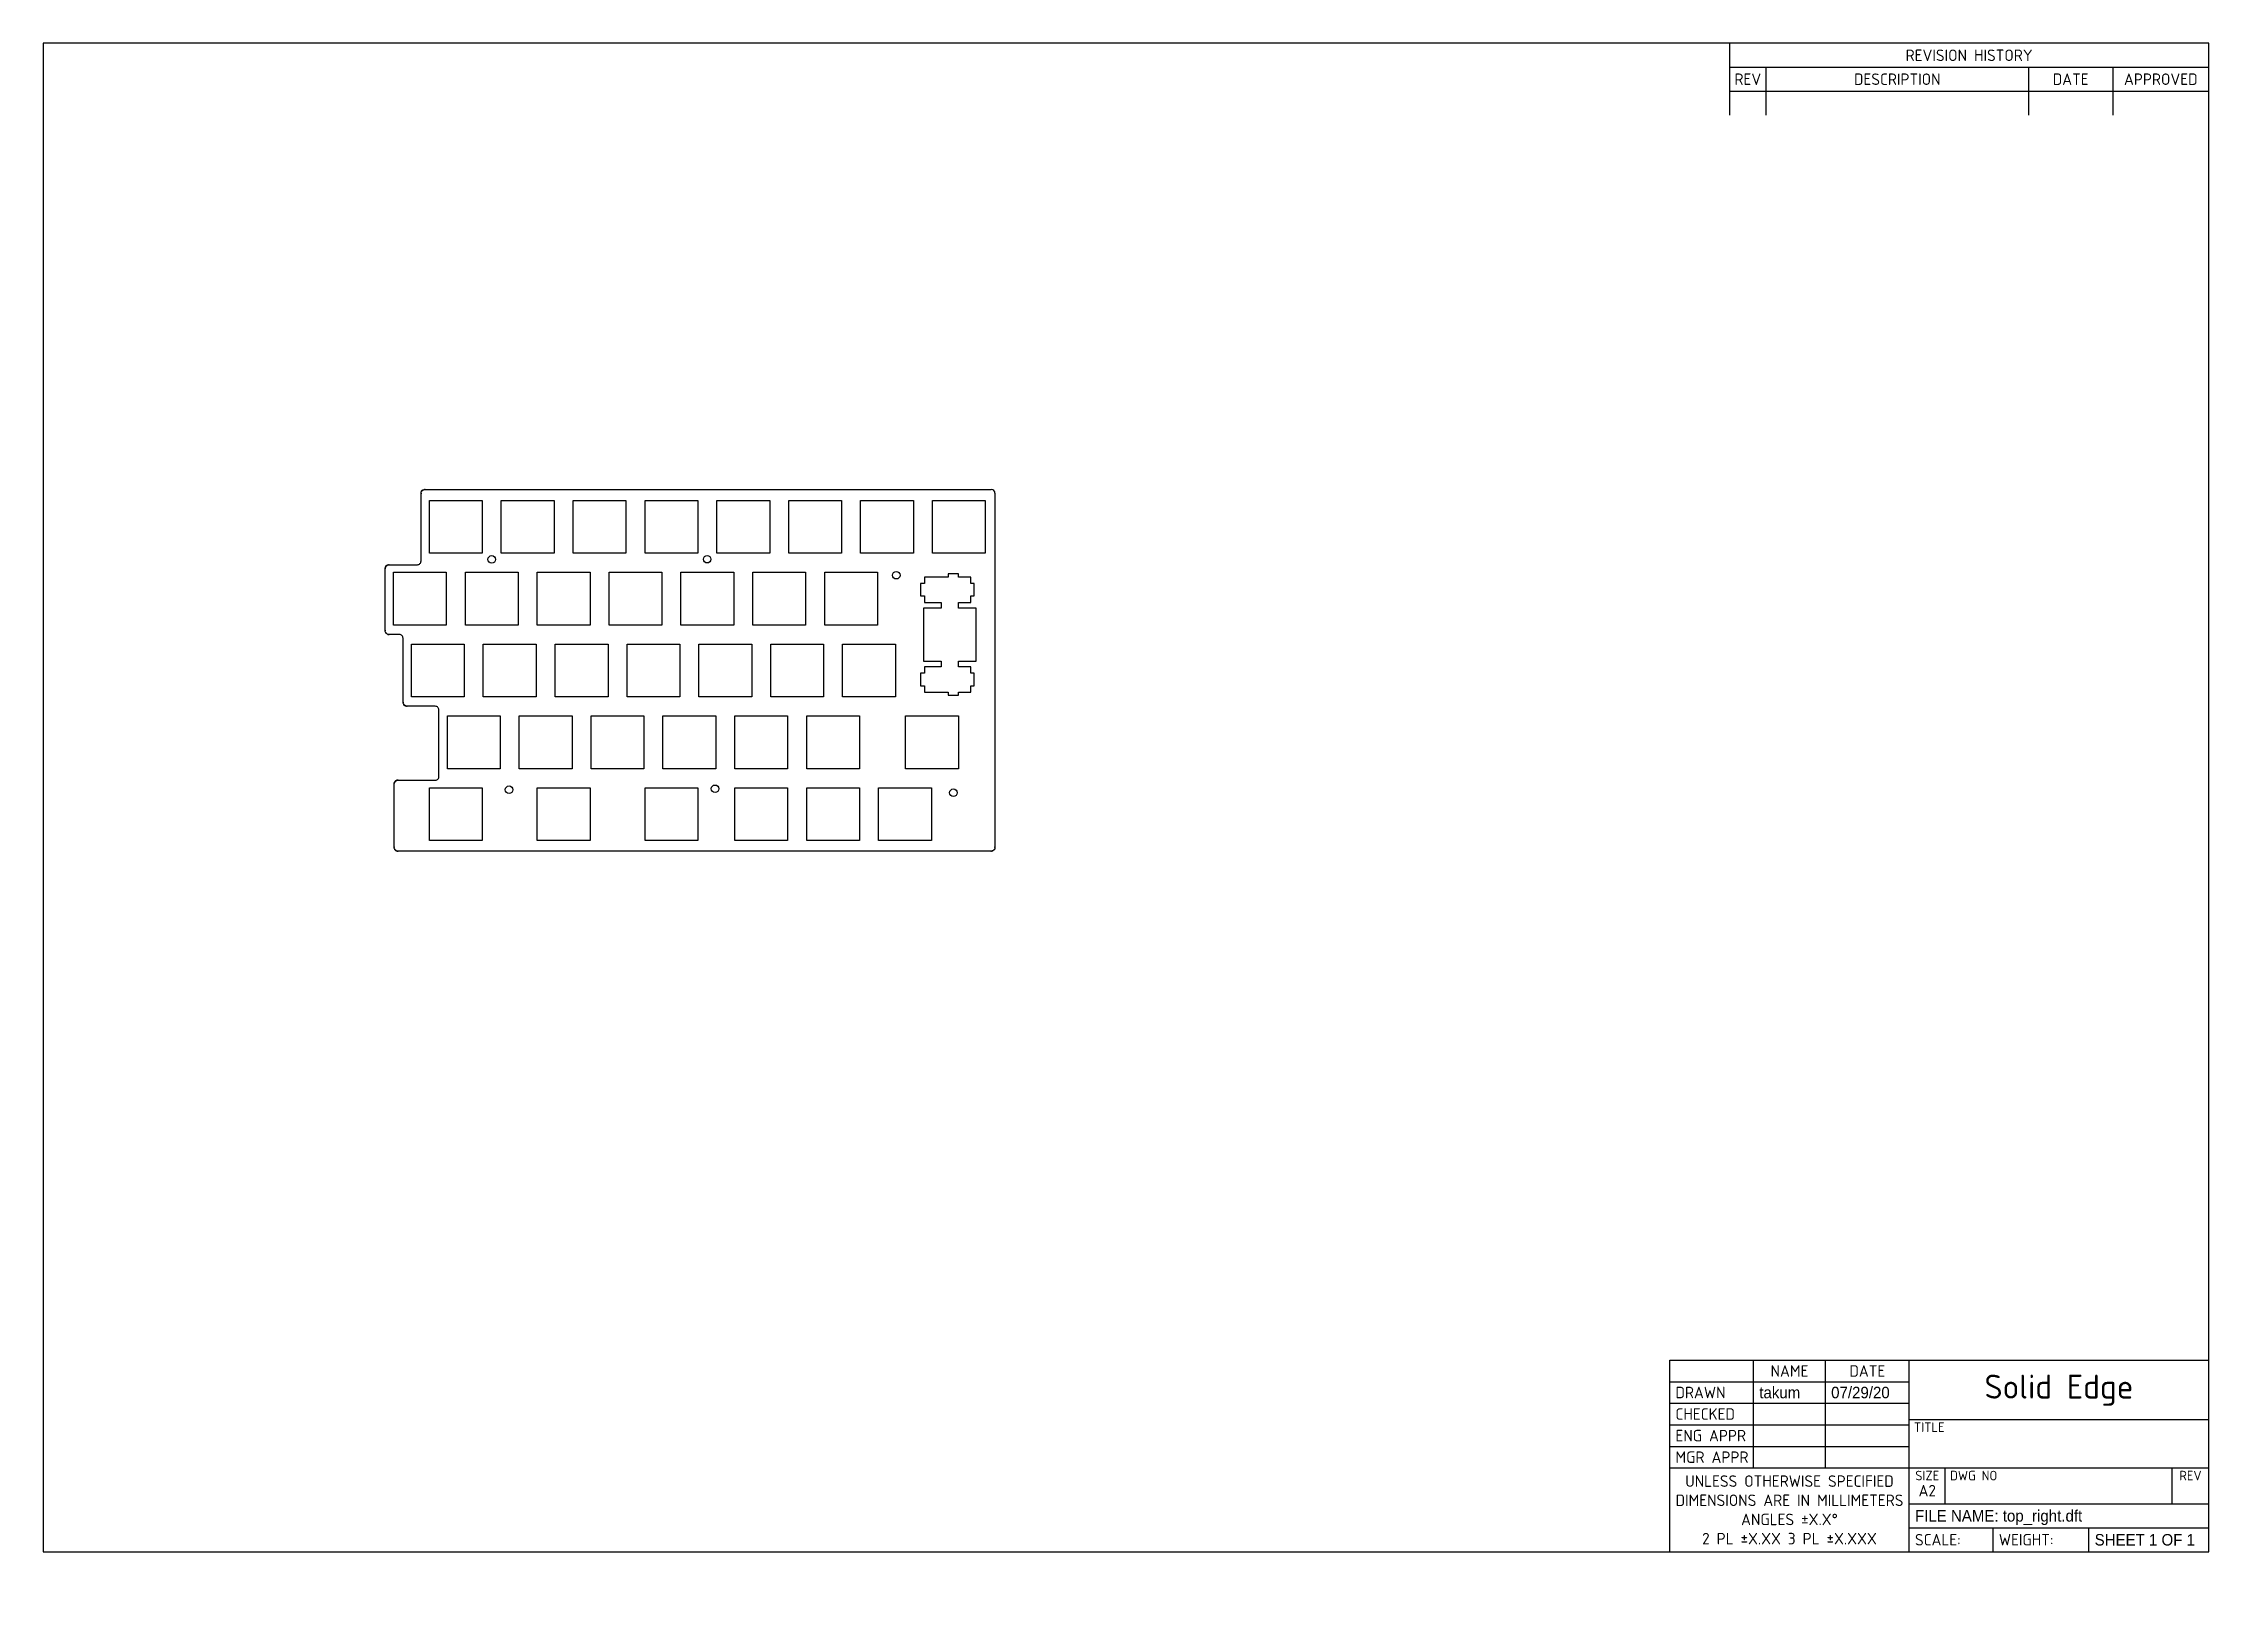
# Model space of a CAD drawing. Header units: millimetres. Extents: x 10 to 584, y -5 to 410.
import ezdxf
from ezdxf.entities.mleader import LeaderData, LeaderLine
from ezdxf.math import Vec2, Vec3

# ---------------------------------------------------------------- set-up
doc = ezdxf.new("R2010")
doc.units = ezdxf.units.MM
doc.layers.add('BLACK', color=7, linetype='Continuous')
doc.layers.add('Default', color=7, linetype='Continuous')

# ---------------------------------------------------------------- blocks, each defined once
blk = doc.blocks.new('SE1')
at = {"color": 7, "linetype": 'Continuous'}
for p, q in [((112.35, 288.77), (126.35, 288.77)), ((112.35, 274.78), (112.35, 288.77)), ((126.35, 288.77), (126.35, 274.78)), ((131.4, 274.78), (131.4, 288.77)), ((131.4, 288.77), (145.4, 288.77)), ((145.4, 288.77), (145.4, 274.78)), ((150.45, 274.78), (150.45, 288.77)), ((150.45, 288.77), (164.45, 288.77)), ((164.45, 288.77), (164.45, 274.78)), ((169.5, 274.78), (169.5, 288.77)), ((169.5, 288.77), (183.5, 288.77)), ((183.5, 288.77), (183.5, 274.78)), ((188.55, 274.78), (188.55, 288.77)), ((188.55, 288.77), (202.55, 288.77)), ((202.55, 288.77), (202.55, 274.78)), ((207.6, 274.78), (207.6, 288.77)), ((207.6, 288.77), (221.6, 288.77)), ((221.6, 288.77), (221.6, 274.78)), ((226.65, 274.78), (226.65, 288.77)), ((226.65, 288.77), (240.65, 288.77)), ((240.65, 288.77), (240.65, 274.78)), ((245.7, 274.78), (245.7, 288.77)), ((245.7, 288.77), (259.7, 288.77)), ((259.7, 288.77), (259.7, 274.78)), ((126.35, 274.78), (112.35, 274.78)), ((145.4, 274.78), (131.4, 274.78)), ((164.45, 274.78), (150.45, 274.78)), ((183.5, 274.78), (169.5, 274.78)), ((202.55, 274.78), (188.55, 274.78)), ((221.6, 274.78), (207.6, 274.78)), ((240.65, 274.78), (226.65, 274.78)), ((259.7, 274.78), (245.7, 274.78)), ((102.82, 269.72), (116.82, 269.72)), ((102.82, 255.73), (102.82, 269.72)), ((116.82, 269.72), (116.82, 255.73)), ((121.88, 255.73), (121.88, 269.72)), ((121.88, 269.72), (135.87, 269.72)), ((135.87, 269.72), (135.87, 255.73)), ((140.93, 255.73), (140.93, 269.72)), ((140.93, 269.72), (154.92, 269.72)), ((154.92, 269.72), (154.92, 255.73)), ((159.98, 255.73), (159.98, 269.72)), ((159.98, 269.72), (173.97, 269.72)), ((173.97, 269.72), (173.97, 255.73)), ((179.03, 255.73), (179.03, 269.72)), ((179.03, 269.72), (193.02, 269.72)), ((193.02, 269.72), (193.02, 255.73)), ((198.08, 255.73), (198.08, 269.72)), ((198.08, 269.72), (212.07, 269.72)), ((212.07, 269.72), (212.07, 255.73)), ((217.13, 255.73), (217.13, 269.72)), ((217.13, 269.72), (231.12, 269.72)), ((231.12, 269.72), (231.12, 255.73)), ((242.57, 266.75), (242.57, 263.45)), ((243.55, 266.75), (242.57, 266.75)), ((243.55, 268.47), (243.55, 266.75)), ((249.82, 268.47), (243.55, 268.47)), ((252.62, 269.3), (249.82, 269.3)), ((249.82, 269.3), (249.82, 268.47)), ((252.62, 268.47), (252.62, 269.3)), ((255.85, 268.47), (252.62, 268.47)), ((255.85, 266.75), (255.85, 268.47)), ((256.77, 266.75), (255.85, 266.75)), ((256.77, 263.45), (256.77, 266.75)), ((242.57, 263.45), (243.55, 263.45)), ((243.32, 260.2), (243.32, 246.2)), ((248.02, 260.2), (243.32, 260.2)), ((243.55, 263.45), (243.55, 261.72)), ((243.55, 261.72), (248.02, 261.72)), ((248.02, 261.72), (248.02, 260.2)), ((252.62, 261.72), (255.85, 261.72)), ((252.62, 260.2), (252.62, 261.72)), ((257.32, 260.2), (252.62, 260.2)), ((255.85, 263.45), (256.77, 263.45)), ((255.85, 261.72), (255.85, 263.45)), ((257.32, 246.2), (257.32, 260.2)), ((116.82, 255.73), (102.82, 255.73)), ((135.87, 255.73), (121.88, 255.73)), ((154.92, 255.73), (140.93, 255.73)), ((173.97, 255.73), (159.98, 255.73)), ((193.02, 255.73), (179.03, 255.73)), ((212.07, 255.73), (198.08, 255.73)), ((231.12, 255.73), (217.13, 255.73)), ((107.59, 250.67), (121.59, 250.67)), ((107.59, 236.68), (107.59, 250.67)), ((121.59, 250.67), (121.59, 236.68)), ((126.64, 236.68), (126.64, 250.67)), ((126.64, 250.67), (140.64, 250.67)), ((140.64, 250.67), (140.64, 236.68)), ((145.69, 236.68), (145.69, 250.67)), ((145.69, 250.67), (159.69, 250.67)), ((159.69, 250.67), (159.69, 236.68)), ((164.74, 236.68), (164.74, 250.67)), ((164.74, 250.67), (178.74, 250.67)), ((178.74, 250.67), (178.74, 236.68)), ((183.79, 236.68), (183.79, 250.67)), ((183.79, 250.67), (197.79, 250.67)), ((197.79, 250.67), (197.79, 236.68)), ((202.84, 236.68), (202.84, 250.67)), ((202.84, 250.67), (216.84, 250.67)), ((216.84, 250.67), (216.84, 236.68)), ((221.89, 236.68), (221.89, 250.67)), ((221.89, 250.67), (235.89, 250.67)), ((235.89, 250.67), (235.89, 236.68)), ((242.57, 242.95), (242.57, 239.65)), ((243.55, 242.95), (242.57, 242.95)), ((243.32, 246.2), (248.02, 246.2)), ((243.55, 244.67), (243.55, 242.95)), ((248.02, 244.67), (243.55, 244.67)), ((248.02, 246.2), (248.02, 244.67)), ((252.62, 246.2), (257.32, 246.2)), ((252.62, 244.67), (252.62, 246.2)), ((255.85, 244.67), (252.62, 244.67)), ((255.85, 242.95), (255.85, 244.67)), ((256.77, 242.95), (255.85, 242.95)), ((256.77, 239.65), (256.77, 242.95)), ((121.59, 236.68), (107.59, 236.68)), ((140.64, 236.68), (126.64, 236.68)), ((159.69, 236.68), (145.69, 236.68)), ((178.74, 236.68), (164.74, 236.68)), ((197.79, 236.68), (183.79, 236.68)), ((216.84, 236.68), (202.84, 236.68)), ((235.89, 236.68), (221.89, 236.68)), ((242.57, 239.65), (243.55, 239.65)), ((243.55, 239.65), (243.55, 237.92)), ((243.55, 237.92), (249.82, 237.92)), ((249.82, 237.92), (249.82, 237.1)), ((249.82, 237.1), (252.62, 237.1)), ((252.62, 237.92), (255.85, 237.92)), ((252.62, 237.1), (252.62, 237.92)), ((255.85, 239.65), (256.77, 239.65)), ((255.85, 237.92), (255.85, 239.65)), ((117.11, 217.62), (117.11, 231.62)), ((117.11, 231.62), (131.11, 231.62)), ((131.11, 231.62), (131.11, 217.62)), ((136.16, 217.62), (136.16, 231.62)), ((136.16, 231.62), (150.16, 231.62)), ((150.16, 231.62), (150.16, 217.62)), ((155.21, 217.62), (155.21, 231.62)), ((155.21, 231.62), (169.21, 231.62)), ((169.21, 231.62), (169.21, 217.62)), ((174.26, 217.62), (174.26, 231.62)), ((174.26, 231.62), (188.26, 231.62)), ((188.26, 231.62), (188.26, 217.62)), ((193.31, 217.62), (193.31, 231.62)), ((193.31, 231.62), (207.31, 231.62)), ((207.31, 231.62), (207.31, 217.62)), ((212.36, 217.62), (212.36, 231.62)), ((212.36, 231.62), (226.36, 231.62)), ((226.36, 231.62), (226.36, 217.62)), ((238.56, 217.62), (238.56, 231.62)), ((238.56, 231.62), (252.56, 231.62)), ((252.56, 231.62), (252.56, 217.62)), ((112.35, 212.57), (126.35, 212.57)), ((112.35, 198.57), (112.35, 212.57)), ((131.11, 217.62), (117.11, 217.62)), ((126.35, 212.57), (126.35, 198.57)), ((150.16, 217.62), (136.16, 217.62)), ((140.93, 198.57), (140.93, 212.57)), ((140.93, 212.57), (154.92, 212.57)), ((154.92, 212.57), (154.92, 198.57)), ((169.21, 217.62), (155.21, 217.62)), ((169.5, 198.57), (169.5, 212.57)), ((169.5, 212.57), (183.5, 212.57)), ((188.26, 217.62), (174.26, 217.62)), ((183.5, 212.57), (183.5, 198.57)), ((207.31, 217.62), (193.31, 217.62)), ((193.31, 198.57), (193.31, 212.57)), ((193.31, 212.57), (207.31, 212.57)), ((207.31, 212.57), (207.31, 198.57)), ((226.36, 217.62), (212.36, 217.62)), ((212.36, 198.57), (212.36, 212.57)), ((212.36, 212.57), (226.36, 212.57)), ((226.36, 212.57), (226.36, 198.57)), ((231.41, 198.57), (231.41, 212.57)), ((231.41, 212.57), (245.41, 212.57)), ((252.56, 217.62), (238.56, 217.62)), ((245.41, 212.57), (245.41, 198.57)), ((126.35, 198.57), (112.35, 198.57)), ((154.92, 198.57), (140.93, 198.57)), ((183.5, 198.57), (169.5, 198.57)), ((207.31, 198.57), (193.31, 198.57)), ((226.36, 198.57), (212.36, 198.57)), ((245.41, 198.57), (231.41, 198.57))]:
    blk.add_line(p, q, dxfattribs=at)
at = {"layer": 'BLACK', "color": 7, "linetype": 'Continuous'}
for p, q in [((110.12, 290.66), (110.14, 290.86)), ((110.12, 272.72), (110.12, 290.66)), ((110.12, 290.66), (110.12, 290.66)), ((110.14, 290.86), (110.19, 291.05)), ((110.14, 290.86), (110.14, 290.86)), ((110.14, 290.86), (110.14, 290.86)), ((110.14, 290.86), (110.14, 290.86)), ((110.19, 291.05), (110.2, 291.05)), ((110.2, 291.06), (110.29, 291.23)), ((110.2, 291.05), (110.2, 291.06)), ((110.2, 291.05), (110.2, 291.05)), ((110.29, 291.23), (110.41, 291.38)), ((110.29, 291.23), (110.29, 291.23)), ((110.29, 291.23), (110.29, 291.23)), ((110.41, 291.38), (110.42, 291.38)), ((110.42, 291.39), (110.57, 291.51)), ((110.42, 291.38), (110.42, 291.39)), ((110.57, 291.51), (110.74, 291.61)), ((110.57, 291.51), (110.57, 291.51)), ((110.57, 291.51), (110.57, 291.51)), ((110.74, 291.61), (110.75, 291.61)), ((110.74, 291.61), (110.74, 291.61)), ((110.75, 291.61), (110.93, 291.67)), ((110.75, 291.61), (110.75, 291.61)), ((110.93, 291.67), (110.94, 291.67)), ((110.94, 291.67), (111.13, 291.69)), ((110.94, 291.67), (110.94, 291.67)), ((110.94, 291.67), (110.94, 291.67)), ((111.13, 291.69), (111.14, 291.69)), ((111.13, 291.69), (111.13, 291.69)), ((111.14, 291.69), (111.14, 291.69)), ((111.14, 291.69), (111.14, 291.69)), ((262.27, 290.69), (262.27, 196.82)), ((100.59, 270.72), (100.61, 270.92)), ((100.59, 254.26), (100.59, 270.72)), ((100.59, 270.72), (100.59, 270.72)), ((100.61, 270.92), (100.67, 271.11)), ((100.61, 270.92), (100.61, 270.92)), ((100.61, 270.92), (100.61, 270.92)), ((100.61, 270.92), (100.61, 270.92)), ((100.67, 271.11), (100.76, 271.28)), ((100.67, 271.11), (100.67, 271.11)), ((100.67, 271.11), (100.67, 271.11)), ((100.76, 271.29), (100.77, 271.29)), ((100.76, 271.28), (100.76, 271.29)), ((100.77, 271.29), (100.89, 271.44)), ((100.89, 271.44), (101.04, 271.57)), ((100.89, 271.44), (100.89, 271.44)), ((100.89, 271.44), (100.89, 271.44)), ((101.04, 271.57), (101.05, 271.57)), ((101.05, 271.57), (101.22, 271.66)), ((101.05, 271.57), (101.05, 271.57)), ((101.22, 271.66), (101.41, 271.72)), ((101.22, 271.66), (101.22, 271.66)), ((101.22, 271.66), (101.22, 271.66)), ((101.22, 271.66), (101.22, 271.66)), ((101.41, 271.72), (101.61, 271.74)), ((101.41, 271.72), (101.41, 271.72)), ((101.41, 271.72), (101.41, 271.72)), ((101.41, 271.72), (101.41, 271.72)), ((101.61, 271.74), (101.62, 271.74)), ((101.61, 271.74), (101.61, 271.74)), ((101.61, 271.74), (101.61, 271.74)), ((101.61, 271.74), (101.61, 271.74)), ((101.62, 271.74), (109.14, 271.74)), ((109.14, 271.74), (109.15, 271.74)), ((109.15, 271.74), (109.34, 271.76)), ((109.34, 271.76), (109.52, 271.82)), ((109.52, 271.82), (109.69, 271.91)), ((109.69, 271.91), (109.84, 272.03)), ((109.84, 272.03), (109.96, 272.18)), ((109.96, 272.18), (110.04, 272.35)), ((110.04, 272.35), (110.1, 272.53)), ((110.1, 272.53), (110.12, 272.72)), ((100.59, 254.26), (100.59, 254.26)), ((100.59, 254.26), (100.59, 254.26)), ((100.59, 254.26), (100.59, 254.26)), ((100.59, 254.26), (100.59, 254.26)), ((100.59, 254.25), (100.59, 254.26)), ((100.61, 254.06), (100.59, 254.25)), ((100.61, 254.06), (100.61, 254.06)), ((100.61, 254.06), (100.61, 254.06)), ((100.61, 254.06), (100.61, 254.06)), ((100.67, 253.87), (100.61, 254.06)), ((100.67, 253.87), (100.67, 253.87)), ((100.67, 253.87), (100.67, 253.87)), ((100.67, 253.86), (100.67, 253.87)), ((100.77, 253.69), (100.67, 253.86)), ((100.77, 253.69), (100.77, 253.69)), ((100.77, 253.69), (100.77, 253.69)), ((100.77, 253.69), (100.77, 253.69)), ((100.89, 253.54), (100.77, 253.69)), ((100.9, 253.54), (100.89, 253.54)), ((100.9, 253.54), (100.9, 253.54)), ((101.05, 253.41), (100.9, 253.54)), ((101.05, 253.41), (101.05, 253.41)), ((101.05, 253.41), (101.05, 253.41)), ((101.05, 253.41), (101.05, 253.41)), ((101.23, 253.32), (101.05, 253.41)), ((101.23, 253.32), (101.23, 253.32)), ((101.23, 253.32), (101.23, 253.32)), ((101.23, 253.32), (101.23, 253.32)), ((101.42, 253.26), (101.23, 253.32)), ((101.42, 253.26), (101.42, 253.26)), ((101.42, 253.26), (101.42, 253.26)), ((101.62, 253.24), (101.42, 253.26)), ((101.62, 253.24), (101.62, 253.24)), ((104.38, 253.24), (101.62, 253.24)), ((104.57, 253.22), (104.38, 253.24)), ((104.75, 253.17), (104.57, 253.22)), ((104.92, 253.08), (104.75, 253.17)), ((105.07, 252.96), (104.92, 253.08)), ((105.19, 252.81), (105.07, 252.96)), ((105.28, 252.64), (105.19, 252.81)), ((105.34, 252.46), (105.28, 252.64)), ((105.36, 252.27), (105.34, 252.46)), ((105.36, 241.63), (105.36, 252.26)), ((105.36, 235.21), (105.36, 241.63)), ((105.36, 235.21), (105.36, 235.21)), ((105.36, 235.21), (105.36, 235.21)), ((105.36, 235.21), (105.36, 235.21)), ((105.36, 235.21), (105.36, 235.21)), ((105.36, 235.2), (105.36, 235.21)), ((105.36, 235.2), (105.36, 235.2)), ((105.38, 235.01), (105.36, 235.2)), ((105.38, 235.01), (105.38, 235.01)), ((105.38, 235.01), (105.38, 235.01)), ((105.38, 235.01), (105.38, 235.01)), ((105.44, 234.82), (105.38, 235.01)), ((105.44, 234.82), (105.44, 234.82)), ((105.44, 234.82), (105.44, 234.82)), ((105.44, 234.81), (105.44, 234.82)), ((105.53, 234.64), (105.44, 234.81)), ((105.53, 234.64), (105.53, 234.64)), ((105.53, 234.64), (105.53, 234.64)), ((105.66, 234.49), (105.53, 234.64)), ((105.66, 234.49), (105.66, 234.49)), ((105.66, 234.49), (105.66, 234.49)), ((105.81, 234.36), (105.66, 234.49)), ((105.81, 234.36), (105.81, 234.36)), ((105.82, 234.36), (105.81, 234.36)), ((105.99, 234.27), (105.82, 234.36)), ((105.99, 234.27), (105.99, 234.27)), ((105.99, 234.27), (105.99, 234.27)), ((106.18, 234.21), (105.99, 234.27)), ((106.18, 234.21), (106.18, 234.21)), ((106.18, 234.21), (106.18, 234.21)), ((106.18, 234.21), (106.18, 234.21)), ((106.38, 234.19), (106.18, 234.21)), ((106.38, 234.19), (106.38, 234.19)), ((113.9, 234.19), (106.38, 234.19)), ((114.1, 234.17), (113.9, 234.19)), ((114.28, 234.12), (114.1, 234.17)), ((114.45, 234.03), (114.28, 234.12)), ((114.59, 233.91), (114.45, 234.03)), ((114.71, 233.76), (114.59, 233.91)), ((114.8, 233.59), (114.71, 233.76)), ((114.86, 233.41), (114.8, 233.59)), ((114.88, 233.22), (114.86, 233.41)), ((114.88, 233.21), (114.88, 233.22)), ((114.88, 215.57), (114.88, 233.21)), ((102.97, 213.57), (102.99, 213.77)), ((102.97, 201.26), (102.97, 213.57)), ((102.97, 213.57), (102.97, 213.57)), ((102.99, 213.77), (103.05, 213.96)), ((102.99, 213.77), (102.99, 213.77)), ((102.99, 213.77), (102.99, 213.77)), ((103.05, 213.96), (103.14, 214.13)), ((103.05, 213.96), (103.05, 213.96)), ((103.05, 213.96), (103.05, 213.96)), ((103.14, 214.13), (103.15, 214.14)), ((103.14, 214.13), (103.14, 214.13)), ((103.15, 214.14), (103.27, 214.29)), ((103.15, 214.14), (103.15, 214.14)), ((103.27, 214.29), (103.42, 214.42)), ((103.27, 214.29), (103.27, 214.29)), ((103.27, 214.29), (103.27, 214.29)), ((103.42, 214.42), (103.43, 214.42)), ((103.43, 214.42), (103.6, 214.51)), ((103.43, 214.42), (103.43, 214.42)), ((103.6, 214.51), (103.79, 214.57)), ((103.6, 214.51), (103.6, 214.51)), ((103.6, 214.51), (103.6, 214.51)), ((103.79, 214.57), (103.8, 214.57)), ((103.79, 214.57), (103.79, 214.57)), ((103.8, 214.57), (103.99, 214.59)), ((103.99, 214.59), (104, 214.59)), ((103.99, 214.59), (103.99, 214.59)), ((103.99, 214.59), (103.99, 214.59)), ((104, 214.59), (113.91, 214.59)), ((113.91, 214.59), (114.1, 214.61)), ((113.91, 214.59), (113.91, 214.59)), ((114.1, 214.61), (114.28, 214.67)), ((114.28, 214.67), (114.45, 214.76)), ((114.45, 214.76), (114.6, 214.88)), ((114.6, 214.88), (114.72, 215.03)), ((114.72, 215.03), (114.81, 215.2)), ((114.81, 215.2), (114.86, 215.38)), ((114.86, 215.38), (114.88, 215.57)), ((102.97, 196.82), (102.97, 201.45)), ((102.97, 196.82), (102.97, 196.82)), ((102.97, 196.81), (102.97, 196.82)), ((102.97, 196.81), (102.97, 196.81)), ((102.97, 196.81), (102.97, 196.81)), ((102.97, 196.81), (102.97, 196.81)), ((103, 196.61), (102.97, 196.81)), ((103, 196.61), (103, 196.61)), ((103, 196.61), (103, 196.61)), ((103, 196.61), (103, 196.61)), ((103.05, 196.42), (103, 196.61)), ((103.05, 196.42), (103.05, 196.42)), ((103.06, 196.42), (103.05, 196.42)), ((103.06, 196.42), (103.06, 196.42)), ((103.15, 196.25), (103.06, 196.42)), ((103.15, 196.24), (103.15, 196.25)), ((103.15, 196.24), (103.15, 196.24)), ((103.28, 196.09), (103.15, 196.24)), ((103.28, 196.09), (103.28, 196.09)), ((103.28, 196.09), (103.28, 196.09)), ((103.28, 196.09), (103.28, 196.09)), ((103.43, 195.96), (103.28, 196.09)), ((103.43, 195.96), (103.43, 195.96)), ((103.43, 195.96), (103.43, 195.96)), ((103.61, 195.87), (103.43, 195.96)), ((103.61, 195.87), (103.61, 195.87)), ((103.61, 195.87), (103.61, 195.87)), ((103.61, 195.87), (103.61, 195.87)), ((103.8, 195.81), (103.61, 195.87)), ((103.8, 195.81), (103.8, 195.81)), ((103.8, 195.81), (103.8, 195.81)), ((104, 195.79), (103.8, 195.81)), ((104, 195.79), (104, 195.79)), ((261.25, 195.79), (104, 195.79)), ((261.25, 195.79), (261.25, 195.79)), ((261.25, 195.79), (261.25, 195.79)), ((261.26, 195.79), (261.25, 195.79)), ((261.45, 195.81), (261.26, 195.79)), ((261.64, 195.87), (261.45, 195.81)), ((261.45, 195.81), (261.45, 195.81)), ((261.45, 195.81), (261.45, 195.81)), ((261.45, 195.81), (261.45, 195.81)), ((261.64, 195.87), (261.64, 195.87)), ((261.65, 195.87), (261.64, 195.87)), ((261.82, 195.97), (261.65, 195.87)), ((261.97, 196.09), (261.82, 195.97)), ((261.82, 195.97), (261.82, 195.97)), ((261.82, 195.97), (261.82, 195.97)), ((261.82, 195.97), (261.82, 195.97)), ((261.97, 196.1), (261.97, 196.09)), ((261.98, 196.1), (261.97, 196.1)), ((261.97, 196.09), (261.97, 196.09)), ((262.1, 196.25), (261.98, 196.1)), ((262.19, 196.42), (262.1, 196.25)), ((262.1, 196.25), (262.1, 196.25)), ((262.1, 196.25), (262.1, 196.25)), ((262.25, 196.62), (262.19, 196.43)), ((262.19, 196.43), (262.19, 196.42)), ((262.19, 196.43), (262.19, 196.43)), ((262.19, 196.43), (262.19, 196.43)), ((262.27, 196.81), (262.25, 196.62)), ((262.25, 196.62), (262.25, 196.62)), ((262.25, 196.62), (262.25, 196.62)), ((262.25, 196.62), (262.25, 196.62)), ((262.27, 196.82), (262.27, 196.81))]:
    blk.add_line(p, q, dxfattribs=at)
for p in [(110.12, 290.66), (110.29, 291.23), (110.41, 291.38), (110.57, 291.51), (111.14, 291.69), (100.59, 270.72), (100.67, 271.11), (100.76, 271.28), (100.89, 271.44), (101.04, 271.57), (101.62, 271.74), (100.59, 254.26), (100.59, 254.26), (100.59, 254.26), (100.9, 253.54), (101.42, 253.26), (101.62, 253.24), (105.36, 235.21), (105.36, 235.21), (105.53, 234.64), (105.66, 234.49), (105.82, 234.36), (105.99, 234.27), (106.38, 234.19), (102.99, 213.77), (103.05, 213.96), (103.27, 214.29), (103.42, 214.42), (103.6, 214.51), (103.79, 214.57), (103.99, 214.59), (104, 214.59), (102.97, 196.82), (102.97, 196.82), (102.97, 196.82), (103.02, 196.82), (103.15, 196.24), (103.43, 195.96), (103.8, 195.81), (104, 195.79), (261.25, 195.79), (261.26, 195.79), (261.65, 195.87), (262.1, 196.25), (262.27, 196.81)]:
    blk.add_point(p, dxfattribs=at)
at = {"layer": 'Default', "color": 7, "linetype": 'Continuous'}
blk.add_line((111.14, 291.69), (261.27, 291.69), dxfattribs=at)
for centre in [(128.87, 273.15), (185.98, 273.19), (236.1, 268.95), (133.47, 212.08), (188.06, 212.32), (251.24, 211.27)]:
    blk.add_circle(centre, 1, dxfattribs=at)
blk.add_arc((261.27, 290.69), 1, 0, 90, dxfattribs=at)
blk = doc.blocks.new('SE')
at = {"layer": 'Default'}
blk.add_blockref('SE1', (0, 0), dxfattribs=at)
blk = doc.blocks.new('_DOT')
at = {"color": 0}
blk.add_line((0, 0), (-1, 0), dxfattribs=at)
at = {"color": 0, "const_width": 0.333}
blk.add_lwpolyline([(-0.1665, 0, 1), (0.1665, 0, 1)], format="xyb", close=True, dxfattribs=at)

msp = doc.modelspace()

# ---------------------------------------------------------------- linework, layer by layer
at = {"layer": 'Default', "color": 7, "linetype": 'Continuous'}
for p, q in [((584, 410), (10, 410)), ((10, 410), (10, 10)), ((457, 410), (457, 390.95)), ((584, 10), (584, 410)), ((457, 403.65), (584, 403.65)), ((466.65, 403.65), (466.65, 390.95)), ((536.25, 403.65), (536.25, 390.95)), ((558.6, 403.65), (558.6, 390.95)), ((457, 397.3), (584, 397.3)), ((441.12, 10), (441.12, 60.8)), ((441.12, 60.8), (584, 60.8)), ((463.35, 32.23), (463.35, 60.8)), ((482.4, 32.23), (482.4, 60.8)), ((504.62, 10), (504.62, 60.8)), ((441.12, 55.09), (504.62, 55.09)), ((441.12, 49.37), (504.62, 49.37)), ((441.12, 43.66), (504.62, 43.66)), ((504.62, 45.05), (584, 45.05)), ((441.12, 37.94), (504.62, 37.94)), ((441.12, 32.23), (584, 32.23)), ((514.15, 22.7), (514.15, 32.1)), ((574.35, 22.7), (574.35, 32.1)), ((504.62, 22.7), (584, 22.7)), ((504.62, 16.35), (584, 16.35)), ((526.85, 10), (526.85, 16.35)), ((552.25, 10), (552.25, 16.35)), ((10, 10), (584, 10))]:
    msp.add_line(p, q, dxfattribs=at)

# ---------------------------------------------------------------- block references
msp.add_blockref('SE', (0, 0))

# ---------------------------------------------------------------- texts
at = {"layer": 'Default'}
for s, insert, char_height, width, attachment_point in [('{\\fSolid Edge ISO|b0||i0||c0|p34;\\C7;\\H3.048;\\W1.;REVISION HISTORY}', (520.5, 406.82), 3.048, 127, 5), ('{\\fSolid Edge ISO|b0||i0||c0|p34;\\C7;\\H3.048;\\W1.;REV}', (461.83, 400.48), 3.048, 9.652, 5), ('{\\fSolid Edge ISO|b0||i0||c0|p34;\\C7;\\H3.048;\\W1.;DESCRIPTION}', (501.45, 400.48), 3.048, 69.596, 5), ('{\\fSolid Edge ISO|b0||i0||c0|p34;\\C7;\\H3.048;\\W1.;DATE}', (547.42, 400.48), 3.048, 22.352, 5), ('{\\fSolid Edge ISO|b0||i0||c0|p34;\\C7;\\H3.048;\\W1.;APPROVED}', (571.3, 400.48), 3.048, 25.4, 5), ('{\\fSolid Edge ISO|b0||i0||c0|p34;\\C7;\\H3.048;\\W1.;NAME}', (472.88, 57.94), 3.048, 19.05, 5), ('{\\fSolid Edge ISO|b0||i0||c0|p34;\\C7;\\H3.048;\\W1.;DATE}', (493.51, 57.94), 3.048, 22.225, 5), ('{\\fSolid Edge ISO|b0||i0||c0|p34;\\C7;\\H3.048;\\W1.;DRAWN}', (442.65, 52.23), 3.048, 20.701, 4), ('{\\fSolid Edge ISO|b1||i0||c0|p34;\\C7;\\H6.35;\\W1.;Solid Edge}', (544.31, 52.83), 6.35, 79.375, 5), ('{\\fSolid Edge ISO|b0||i0||c0|p34;\\C7;\\H3.048;\\W1.;CHECKED}', (442.65, 46.51), 3.048, 20.701, 4), ('{\\fSolid Edge ISO|b0||i0||c0|p34;\\C7;\\H3.048;\\W1.;ENG APPR}', (442.65, 40.8), 3.048, 20.701, 4), ('{\\fSolid Edge ISO|b0||i0||c0|p34;\\C7;\\H2.54;\\W1.;TITLE}', (505.89, 44.3), 2.54, 78.105, 1), ('{\\fSolid Edge ISO|b0||i0||c0|p34;\\C7;\\H3.048;\\W1.;MGR APPR}', (442.65, 35.08), 3.048, 20.701, 4), ('{\\fSolid Edge ISO|b0||i0||c0|p34;\\C7;\\H3.048;\\W1.;UNLESS OTHERWISE SPECIFIED\\P}{\\fSolid Edge ISO|b0||i0||c0|p34;\\C7;\\H3.048;\\W1.;DIMENSIONS ARE IN MILLIMETERS\\P}{\\fSolid Edge ISO|b0||i0||c0|p34;\\C7;\\H3.048;\\W1.;ANGLES ±X.X°\\P}{\\fSolid Edge ISO|b0||i0||c0|p34;\\C7;\\H3.048;\\W1.;2 PL ±X.XX 3 PL ±X.XXX}', (472.88, 21.11), 3.048, 63.5, 5), ('{\\fSolid Edge ISO|b0||i0||c0|p34;\\C7;\\H2.54;\\W1.;SIZE}', (509.39, 31.47), 2.54, 9.525, 2), ('{\\fSolid Edge ISO|b0||i0||c0|p34;\\C7;\\H2.54;\\W1.;DWG NO}', (515.42, 31.47), 2.54, 58.928, 1), ('{\\fSolid Edge ISO|b0||i0||c0|p34;\\C7;\\H2.54;\\W1.;REV}', (579.17, 31.47), 2.54, 9.652, 2), ('{\\fSolid Edge ISO|b1||i0||c0|p34;\\C7;\\H3.048;\\W1.;A2}', (509.39, 26.19), 3.048, 9.525, 5), ('{\\fSolid Edge ISO|b0||i0||c0|p34;\\C7;\\H3.048;\\W1.;SCALE:}', (506.15, 13.18), 3.048, 20.701, 4), ('{\\fSolid Edge ISO|b0||i0||c0|p34;\\C7;\\H3.048;\\W1.;WEIGHT:}', (528.37, 13.18), 3.048, 23.876, 4)]:
    msp.add_mtext(s, dxfattribs=dict(at, insert=insert, char_height=char_height, width=width, attachment_point=attachment_point))

# ---------------------------------------------------------------- leaders
at = {"layer": 'Default', "color": 7, "linetype": 'Continuous'}
ml = msp.add_multileader_mtext('Standard', dxfattribs=at)
ml.set_content('{\\pxsm0.9;\\fＭＳ Ｐゴシック|b0||i0||c0|p34;\\W1.;takum\\P}', color=256)
ml.set_leader_properties()
ml.set_arrow_properties(name='DOT')
ml.build(insert=Vec2(0, 0))
ml.multileader.update_dxf_attribs({"leader_type": 0, "dogleg_length": 0, "arrow_head_size": 3.05})
ctx = ml.context
ctx.base_point, ctx.char_height, ctx.arrow_head_size, ctx.landing_gap_size = Vec3(462.87, 52.23), 3.048, 3.05, 1.07
ctx.mtext.insert = Vec3(464.87, 53.75)
ml = msp.add_multileader_mtext('Standard', dxfattribs=at)
ml.set_content('{\\pxsm0.9;\\fＭＳ Ｐゴシック|b0||i0||c0|p34;\\W1.;07/29/20\\P}', color=256)
ml.set_leader_properties()
ml.set_arrow_properties(name='DOT')
ml.build(insert=Vec2(0, 0))
ml.multileader.update_dxf_attribs({"leader_type": 0, "dogleg_length": 0, "arrow_head_size": 3.05})
ctx = ml.context
ctx.base_point, ctx.char_height, ctx.arrow_head_size, ctx.landing_gap_size = Vec3(481.92, 52.16), 3.048, 3.05, 1.07
ctx.mtext.insert = Vec3(483.92, 53.75)
ml = msp.add_multileader_mtext('Standard', dxfattribs=at)
ml.set_content('{\\pxsm0.9;\\fＭＳ Ｐゴシック|b0||i0||c0|p34;\\W1.;FILE NAME: top_right.dft\\P}', color=256)
ml.set_leader_properties()
ml.set_arrow_properties(name='DOT')
ml.build(insert=Vec2(0, 0))
ml.multileader.update_dxf_attribs({"leader_type": 0, "dogleg_length": 0, "arrow_head_size": 3.05})
ctx = ml.context
ctx.base_point, ctx.char_height, ctx.arrow_head_size, ctx.landing_gap_size = Vec3(504.15, 19.23), 3.048, 3.05, 1.07
ctx.mtext.insert = Vec3(506.15, 21.05)
ml = msp.add_multileader_mtext('Standard', dxfattribs=at)
ml.set_content('{\\pxsm0.9;\\fＭＳ Ｐゴシック|b0||i0||c0|p34;\\W1.;SHEET 1 OF 1\\P}', color=256)
ml.set_leader_properties()
ml.set_arrow_properties(name='DOT')
ml.build(insert=Vec2(0, 0))
ml.multileader.update_dxf_attribs({"leader_type": 0, "dogleg_length": 0, "arrow_head_size": 3.05})
ctx = ml.context
ctx.base_point, ctx.char_height, ctx.arrow_head_size, ctx.landing_gap_size = Vec3(551.77, 13.18), 3.048, 3.05, 1.07
ctx.mtext.insert = Vec3(553.77, 14.7)

doc.saveas('drawing.dxf')
